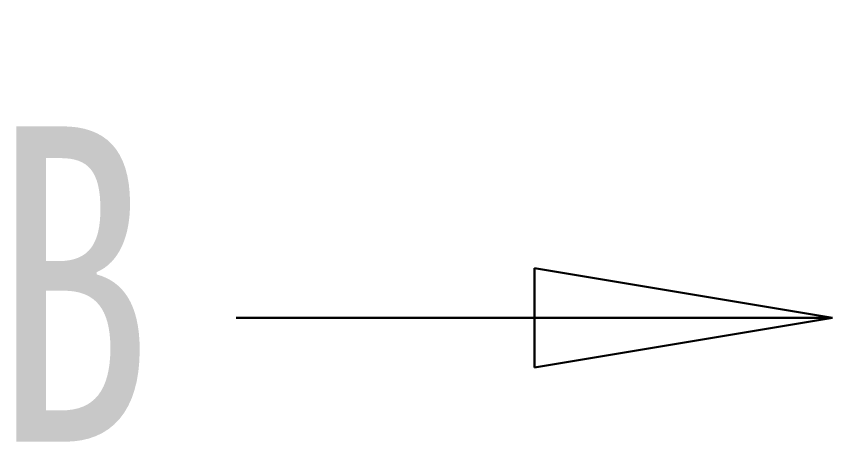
# Model space of a CAD drawing. Header units: inches. Extents: x 1631 to 3663, y 1126 to 1454.
# Drawn here: x 2248.81 to 2265.24, y 1235.09 to 1243.65 of the extents above; entities that cross this region are included whole.
import ezdxf

# ---------------------------------------------------------------- set-up
doc = ezdxf.new("R2010")
doc.units = ezdxf.units.IN
doc.header["$LTSCALE"] = 15
doc.linetypes.add('PHANTOM', pattern=[12.7, 6.35, -1.27, 1.27, -1.27, 1.27, -1.27])
doc.styles.add('SLDTEXTSTYLE0', font='TXT', dxfattribs={"width": 0.75})

# ---------------------------------------------------------------- blocks, each defined once
blk = doc.blocks.new('_CLOSED')
at = {"color": 0, "linetype": 'ByBlock', "lineweight": -2}
for p, q in [((-1, 0.166667), (0, 0)), ((-1, 0.166667), (-1, -0.166667)), ((0, 0), (-1, -0.166667)), ((0, 0), (-1, 0))]:
    blk.add_line(p, q, dxfattribs=at)

msp = doc.modelspace()

# ---------------------------------------------------------------- linework, layer by layer
at = {"color": 1, "linetype": 'PHANTOM', "lineweight": 30}
msp.add_line((2265.236, 1389.144), (2265.236, 1237.583), dxfattribs=at)
at = {"color": 7, "linetype": 'Continuous', "lineweight": 30}
msp.add_line((2253.236, 1237.583), (2265.236, 1237.583), dxfattribs=at)

# ---------------------------------------------------------------- block references
at = {"color": 7, "linetype": 'Continuous', "lineweight": 30, "xscale": 6, "yscale": 6}
msp.add_blockref('_CLOSED', (2265.236, 1237.583), dxfattribs=at)

# ---------------------------------------------------------------- texts
at = {"color": 7, "linetype": 'Continuous', "insert": (2248.314, 1241.438), "char_height": 6.35, "attachment_point": 1, "style": 'SLDTEXTSTYLE0'}
msp.add_mtext('B', dxfattribs=at)

doc.saveas('drawing.dxf')
